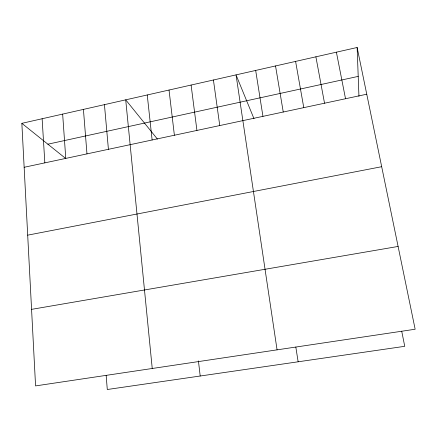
<?xml version="1.0" encoding="UTF-8"?>
<svg xmlns="http://www.w3.org/2000/svg" width="437" height="437" viewBox="0 0 437 437"><rect width="100%" height="100%" fill="white"/><g stroke="black" fill="none" stroke-linecap="round" stroke-linejoin="round"><path stroke-width="0.66" d="M21.85 123.332L357.133 47.491L415.15 329.241L35.572 385.904L21.85 123.332L65.687 158.478M47.873 144.194L358.209 76.388M24.144 167.284L366.752 94.212M27.695 235.155L381.681 166.705M31.573 309.358L398.102 246.446M157.407 139.081L125.709 99.838L152.24 368.489M253.984 118.689L236.04 74.885L277.069 349.857M401.712 331.186L404.744 346.312L107.289 389.509L106.158 375.416M336.392 52.183L345.525 98.74M315.885 56.821L324.533 103.214M295.598 61.409L303.775 107.644M275.529 65.949L283.247 112.019M255.678 70.439L262.948 116.351M295.822 347.049L298.138 361.792M213.425 79.998L219.751 125.561M191.095 85.051L196.929 130.434M169.032 90.038L174.385 135.241M198.425 360.918L200.201 376.017M147.242 94.971L152.125 139.987M104.438 104.651L108.42 149.307M83.423 109.403L86.968 153.884M62.655 114.101L65.774 158.402M42.132 118.744L44.836 162.87M357.133 47.491L358.946 96.315"/></g></svg>
